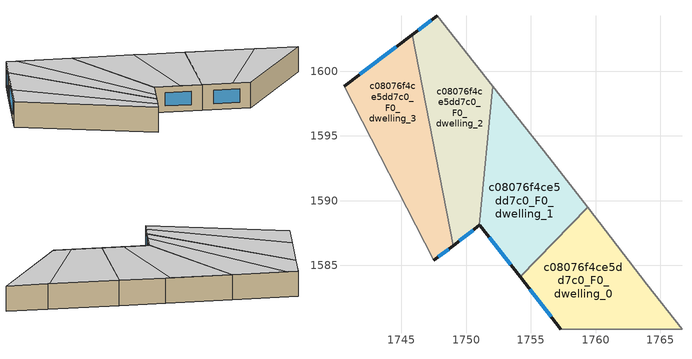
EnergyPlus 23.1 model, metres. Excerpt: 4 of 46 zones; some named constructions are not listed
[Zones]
c08076f4ce5dd7c0_F0_dwelling_0
 floor ground (EU_floor_Construction): 1763.97,1583.55 1766.68,1580.07 1757.3,1580.07 1754.17,1584.11 1759.38,1589.5 z0
 wall outside (EU_wall_Construction): 1754.17,1584.11 1757.3,1580.07 z0:3
 wall to c08076f4ce5dd7c0_F0_dwelling_1 (EU_wall_Construction): 1759.38,1589.5 1754.17,1584.11 z0:3
 wall adiabatic (EU_wall_Construction): 1766.68,1580.07 1763.97,1583.55 1759.38,1589.5 z0:3
 wall to c08076f4ce5dd7c0_F0_dwelling_15 (EU_wall_Construction): 1757.3,1580.07 1766.68,1580.07 z0:3
 window (EU_Window_Construction): 1754.9,1583.16 1756.56,1581.02 z0.7:2.3
 ceiling to c08076f4ce5dd7c0_F1_dwelling_0 (EU_floor_Construction): 1763.85,1583.71 1759.38,1589.49 1754.17,1584.11 1756.09,1581.63 z3
 ceiling to c08076f4ce5dd7c0_F1_dwelling_14 (EU_floor_Construction): 1766.68,1580.07 1763.97,1583.55 1763.85,1583.71 1756.09,1581.63 1757.3,1580.07 z3
c08076f4ce5dd7c0_F0_dwelling_1
 floor ground (EU_floor_Construction): 1756.41,1593.34 1759.38,1589.5 1754.17,1584.11 1751.06,1588.12 1751.03,1588.1 1752.06,1598.86 z0
 wall outside (EU_wall_Construction): 1751.03,1588.1 1751.06,1588.12 1754.17,1584.11 z0:3
 wall to c08076f4ce5dd7c0_F0_dwelling_2 (EU_wall_Construction): 1752.06,1598.86 1751.03,1588.1 z0:3
 wall adiabatic (EU_wall_Construction): 1759.38,1589.5 1756.41,1593.34 1752.06,1598.86 z0:3
 window (EU_Window_Construction): 1751.79,1587.18 1753.44,1585.05 z0.7:2.3
 ceiling to c08076f4ce5dd7c0_F1_dwelling_1 (EU_floor_Construction): 1752.75,1585.93 1756.08,1593.76 1752.06,1598.86 1751.03,1588.1 1751.06,1588.12 z3
 ceiling to c08076f4ce5dd7c0_F1_dwelling_0 (EU_floor_Construction): 1754.17,1584.11 1759.38,1589.49 1756.41,1593.34 1756.08,1593.76 1752.75,1585.93 z3
c08076f4ce5dd7c0_F0_dwelling_2
 floor ground (EU_floor_Construction): 1747.78,1604.29 1752.06,1598.86 1751.03,1588.1 1749,1586.54 1745.82,1602.82 z0
 wall outside (EU_wall_Construction): 1749,1586.54 1751.03,1588.1 / 1747.78,1604.29 1745.82,1602.82 z0:3
 wall to c08076f4ce5dd7c0_F0_dwelling_3 (EU_wall_Construction): 1745.82,1602.82 1749,1586.54 z0:3
 wall adiabatic (EU_wall_Construction): 1752.06,1598.86 1747.78,1604.29 z0:3
 window (EU_Window_Construction): 1749.48,1586.9 1750.55,1587.73 / 1747.32,1603.95 1746.28,1603.16 z0.7:2.3
 ceiling to c08076f4ce5dd7c0_F1_dwelling_2 (EU_floor_Construction): 1749.73,1587.1 1748.49,1603.39 1747.78,1604.29 1745.82,1602.82 1749,1586.54 z3
 ceiling to c08076f4ce5dd7c0_F1_dwelling_1 (EU_floor_Construction): 1751.03,1588.1 1752.06,1598.86 1748.49,1603.39 1749.73,1587.1 z3
c08076f4ce5dd7c0_F0_dwelling_3
 floor ground (EU_floor_Construction): 1745.82,1602.82 1749,1586.54 1747.51,1585.39 1740.56,1598.85 z0
 wall outside (EU_wall_Construction): 1747.51,1585.39 1749,1586.54 / 1745.82,1602.82 1740.56,1598.85 z0:3
 wall to c08076f4ce5dd7c0_F0_dwelling_4 (EU_wall_Construction): 1740.56,1598.85 1747.51,1585.39 z0:3
 window (EU_Window_Construction): 1747.86,1585.66 1748.65,1586.27 / 1744.59,1601.88 1741.8,1599.78 z0.7:2.3
 ceiling to c08076f4ce5dd7c0_F1_dwelling_2 (EU_floor_Construction): 1749,1586.54 1745.82,1602.82 1742.74,1600.49 1748.13,1585.86 z3
 ceiling to c08076f4ce5dd7c0_F1_dwelling_3 (EU_floor_Construction): 1748.13,1585.86 1742.74,1600.49 1740.56,1598.85 1747.51,1585.39 z3
[SCHEDULE:FILE] Column Number=1; Rows to Skip at Top=0; Number of Hours of Data=8760; Column Separator=Comma; Interpolate to Timestep=No; Minutes per Item=60; Adjust Schedule for Daylight Savings=Yes
Name | File
EU_Step8_GainSchedule_c08076f4ce5dd7c0_F1_dwelling_13_f000 | ../../schedules/c08076f4ce5dd7c0/c08076f4ce5dd7c0_F1_dwelling_13_f000_gain.csv
EU_Step8_GainSchedule_c08076f4ce5dd7c0_F1_dwelling_14_f000 | ../../schedules/c08076f4ce5dd7c0/c08076f4ce5dd7c0_F1_dwelling_14_f000_gain.csv
EU_Step8_GainSchedule_c08076f4ce5dd7c0_F2_dwelling_0_f000 | ../../schedules/c08076f4ce5dd7c0/c08076f4ce5dd7c0_F2_dwelling_0_f000_gain.csv
EU_Step8_GainSchedule_c08076f4ce5dd7c0_F2_dwelling_1_f000 | ../../schedules/c08076f4ce5dd7c0/c08076f4ce5dd7c0_F2_dwelling_1_f000_gain.csv
EU_Step8_GainSchedule_c08076f4ce5dd7c0_F2_dwelling_2_f000 | ../../schedules/c08076f4ce5dd7c0/c08076f4ce5dd7c0_F2_dwelling_2_f000_gain.csv
EU_Step8_GainSchedule_c08076f4ce5dd7c0_F2_dwelling_3_f000 | ../../schedules/c08076f4ce5dd7c0/c08076f4ce5dd7c0_F2_dwelling_3_f000_gain.csv
EU_Step8_GainSchedule_c08076f4ce5dd7c0_F2_dwelling_4_f000 | ../../schedules/c08076f4ce5dd7c0/c08076f4ce5dd7c0_F2_dwelling_4_f000_gain.csv
EU_Step8_GainSchedule_c08076f4ce5dd7c0_F2_dwelling_5_f000 | ../../schedules/c08076f4ce5dd7c0/c08076f4ce5dd7c0_F2_dwelling_5_f000_gain.csv
EU_Step8_GainSchedule_c08076f4ce5dd7c0_F2_dwelling_6_f000 | ../../schedules/c08076f4ce5dd7c0/c08076f4ce5dd7c0_F2_dwelling_6_f000_gain.csv
EU_Step8_GainSchedule_c08076f4ce5dd7c0_F2_dwelling_7_f000 | ../../schedules/c08076f4ce5dd7c0/c08076f4ce5dd7c0_F2_dwelling_7_f000_gain.csv
EU_Step8_GainSchedule_c08076f4ce5dd7c0_F2_dwelling_8_f000 | ../../schedules/c08076f4ce5dd7c0/c08076f4ce5dd7c0_F2_dwelling_8_f000_gain.csv
EU_Step8_GainSchedule_c08076f4ce5dd7c0_F2_dwelling_9_f000 | ../../schedules/c08076f4ce5dd7c0/c08076f4ce5dd7c0_F2_dwelling_9_f000_gain.csv
EU_Step8_GainSchedule_c08076f4ce5dd7c0_F2_dwelling_10_f000 | ../../schedules/c08076f4ce5dd7c0/c08076f4ce5dd7c0_F2_dwelling_10_f000_gain.csv
EU_Step8_GainSchedule_c08076f4ce5dd7c0_F2_dwelling_11_f000 | ../../schedules/c08076f4ce5dd7c0/c08076f4ce5dd7c0_F2_dwelling_11_f000_gain.csv
EU_Step8_GainSchedule_c08076f4ce5dd7c0_F2_dwelling_12_f000 | ../../schedules/c08076f4ce5dd7c0/c08076f4ce5dd7c0_F2_dwelling_12_f000_gain.csv
EU_Step8_GainSchedule_c08076f4ce5dd7c0_F2_dwelling_13_f000 | ../../schedules/c08076f4ce5dd7c0/c08076f4ce5dd7c0_F2_dwelling_13_f000_gain.csv
EU_Step8_GainSchedule_c08076f4ce5dd7c0_F2_dwelling_14_f000 | ../../schedules/c08076f4ce5dd7c0/c08076f4ce5dd7c0_F2_dwelling_14_f000_gain.csv
